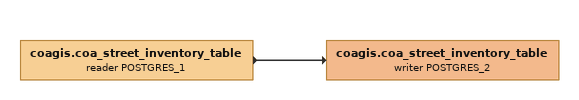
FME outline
coagis.coa_street_inventory_table (reader POSTGRES_1)
    -> coagis.coa_street_inventory_table (writer POSTGRES_2)
coagis.coa_street_inventory_table (writer POSTGRES_2)
